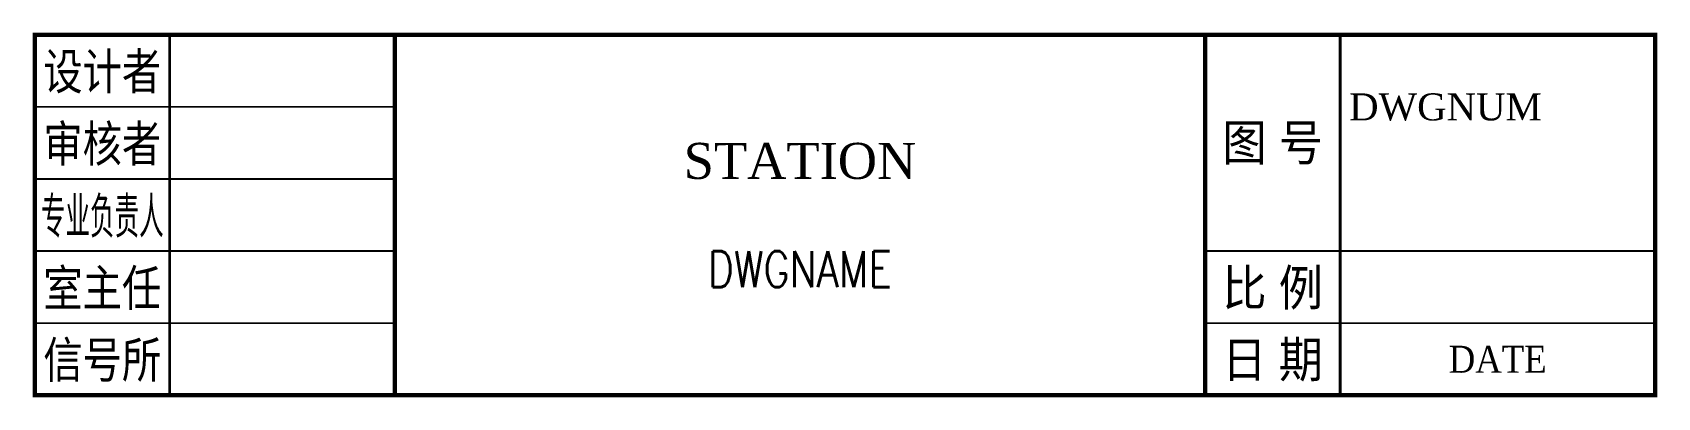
# Model space of a CAD drawing. Extents: x -360 to -180, y 0 to 40.
import ezdxf
from ezdxf.enums import TextEntityAlignment as Align

# ---------------------------------------------------------------- set-up
doc = ezdxf.new("R2010")
doc.units = 0
doc.header["$MEASUREMENT"] = 0
doc.layers.get('0').update_dxf_attribs({"linetype": 'CONTINUOUS'})
doc.styles.add('CHINESE', font='TIMES.TTF', dxfattribs={"width": 0.9})
doc.styles.get("Standard").update_dxf_attribs({"font": 'txt.shx', "width": 0.8, "bigfont": 'hztxt2.shx'})

msp = doc.modelspace()

# ---------------------------------------------------------------- linework, layer by layer
at = {"const_width": 0.5}
msp.add_lwpolyline([(-360, 0), (-180, 0), (-180, 40), (-360, 40)], close=True, dxfattribs=at)
for points, const_width in [([(-345, 40), (-345, 0)], 0.3), ([(-320, 40), (-320, 0)], 0.5), ([(-230, 40), (-230, 0)], 0.5), ([(-215, 40), (-215, 0)], 0.3), ([(-360, 32), (-320, 32)], 0.2), ([(-360, 24), (-320, 24)], 0.2), ([(-360, 16), (-320, 16)], 0.2), ([(-230, 16), (-180, 16)], 0.2), ([(-360, 8), (-320, 8)], 0.2), ([(-230, 8), (-180, 8)], 0.2)]:
    msp.add_lwpolyline(points, dxfattribs=dict(const_width=const_width))

# ---------------------------------------------------------------- texts
at = {"style": 'CHINESE'}
for s, width, p in [('设计者', 0.8, (-352.5, 36)), ('审核者', 0.8, (-352.5, 28)), ('图 号', 0.9, (-222.5, 28)), ('专业负责人', 0.5, (-352.5, 20)), ('室主任', 0.8, (-352.5, 12)), ('比 例', 0.9, (-222.5, 12)), ('信号所', 0.8, (-352.5, 4)), ('日 期', 0.9, (-222.5, 4))]:
    msp.add_text(s, height=4, dxfattribs=dict(at, width=width)).set_placement(p, align=Align.MIDDLE)
msp.add_attdef('DWGNUM', text='DWGNUM', height=3, dxfattribs=at).set_placement((-214, 32), align=Align.MIDDLE_LEFT)
msp.add_attdef('STATION', text='STATION', height=4, dxfattribs=at).set_placement((-275, 26), align=Align.MIDDLE)
at = {"width": 0.8}
msp.add_attdef('DWGNAME', text='DWGNAME', height=4, dxfattribs=at).set_placement((-275, 14), align=Align.MIDDLE)
at = {"style": 'CHINESE', "width": 0.9}
msp.add_attdef('DATE', text='DATE', height=3, dxfattribs=at).set_placement((-197.5, 4), align=Align.MIDDLE)

doc.saveas('drawing.dxf')
